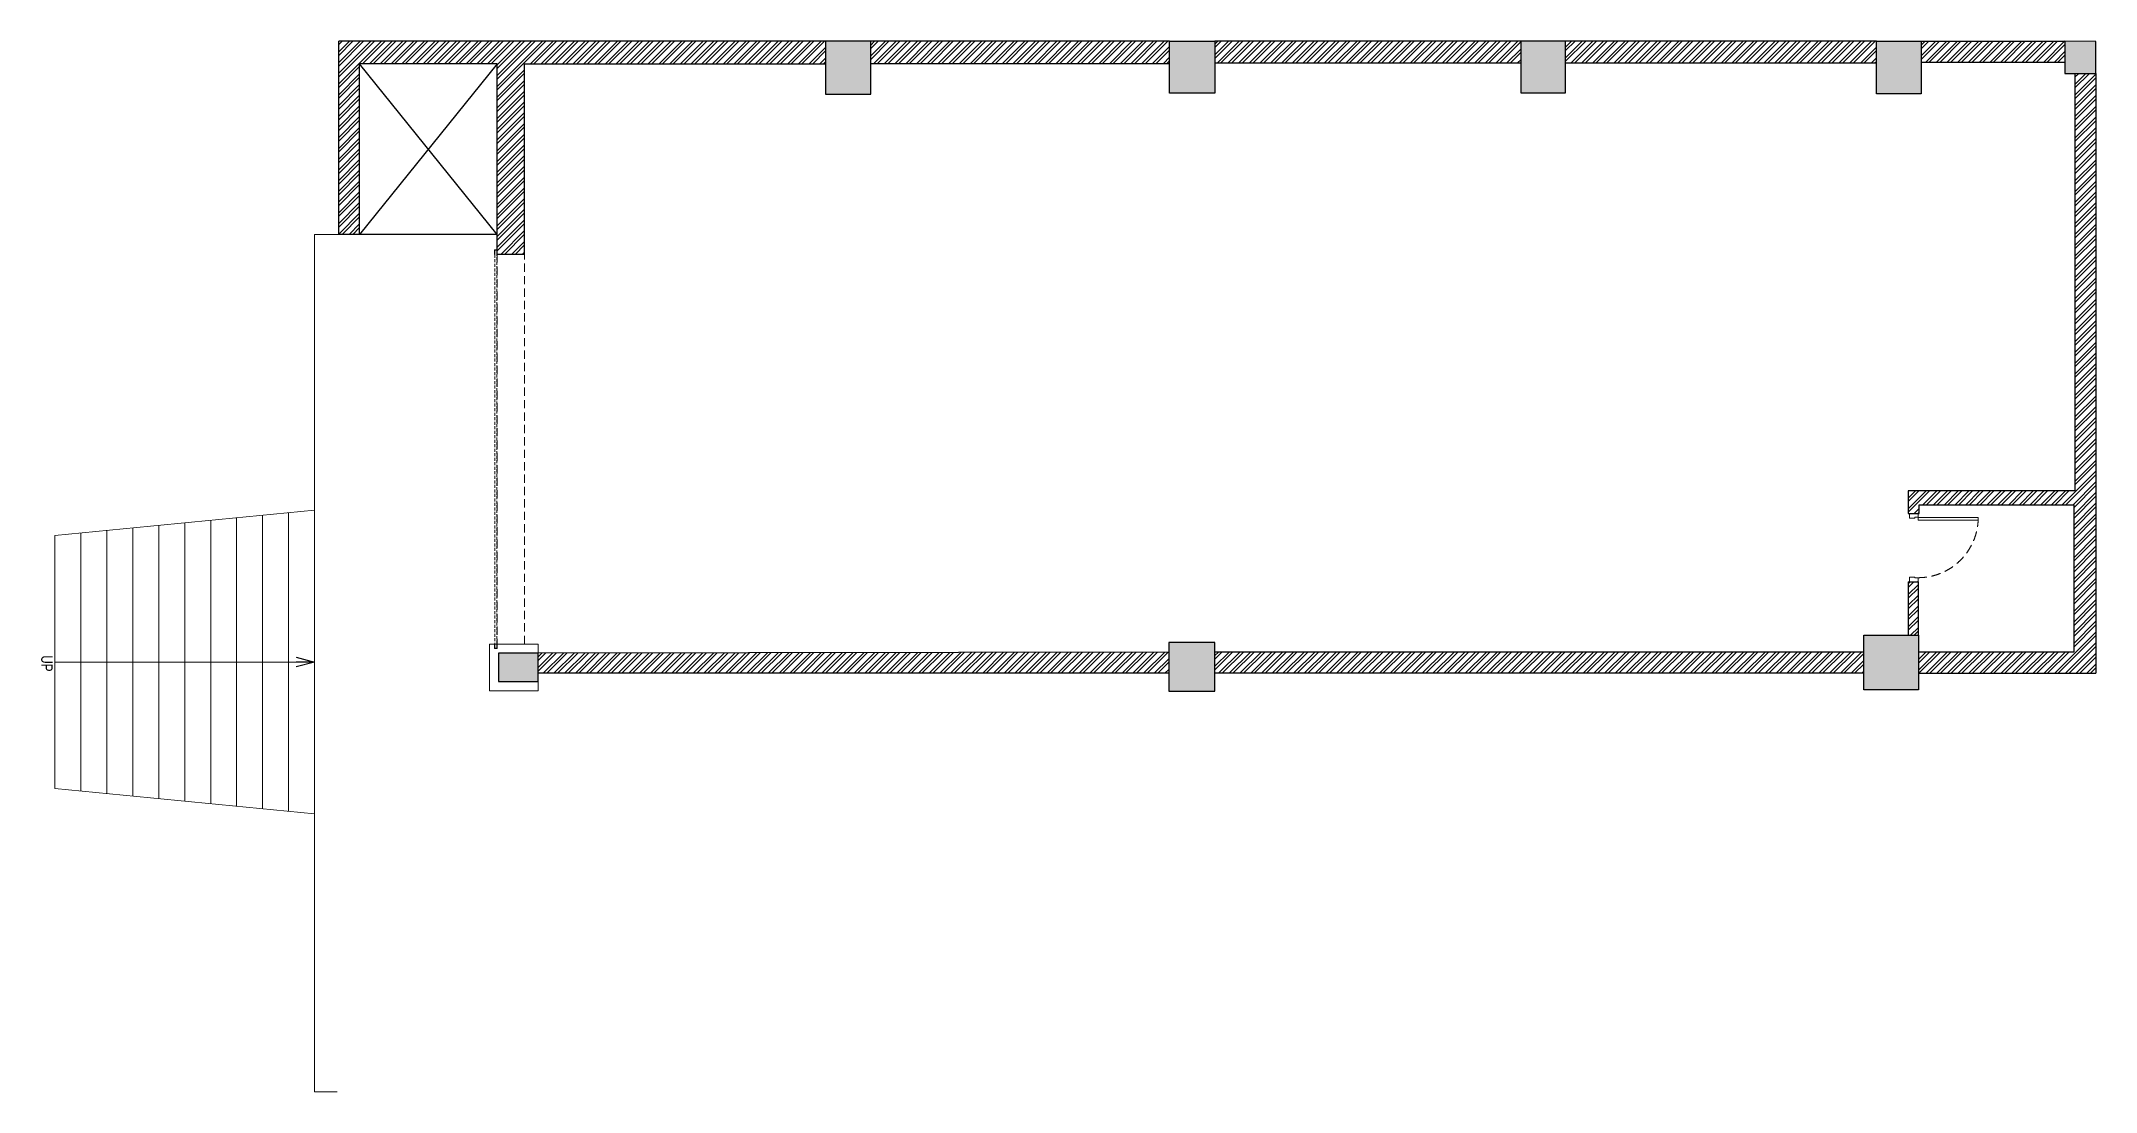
# Model space of a CAD drawing. Header units: feet. Extents: x -22566 to 0, y -4594 to 6937.
import ezdxf

# ---------------------------------------------------------------- set-up
doc = ezdxf.new("R2010")
doc.units = ezdxf.units.FT
doc.header["$LTSCALE"] = 33
doc.header["$MEASUREMENT"] = 0
for name, pattern in [('a_p6_plan_L18$0$HIDDEN', [0.375, 0.25, -0.125]), ('HIDDEN2', [4.7625, 3.175, -1.5875]), ('HIDDENX2', [0.75, 0.5, -0.25])]:
    doc.linetypes.add(name, pattern=pattern)
for name, color, linetype, lineweight in [('A EL 4', 73, 'Continuous', 18), ('A-shutter', 8, 'Continuous', 18), ('beam', 90, 'Continuous', 9), ('Door', 2, 'Continuous', 13), ('LENS-DOOR', 34, 'Continuous', 20), ('LN-HATCH', 251, 'Continuous', 0), ('rolling shutter', 1, 'Continuous', 5), ('Steps', 4, 'Continuous', 9)]:
    doc.layers.add(name, color=color, linetype=linetype, lineweight=lineweight)
doc.layers.add('A-WALL', color=1, linetype='Continuous')
doc.layers.add('column', color=10, linetype='Continuous')
doc.styles.get("Standard").update_dxf_attribs({"font": 'GILC____.TTF'})
doc.dimstyles.new('1_50', dxfattribs={"dimscale": 0, "dimtxt": 150, "dimasz": 63, "dimexe": 63, "dimexo": 63, "dimgap": 63, "dimtad": 0, "dimdec": 0, "dimtxsty": 'Standard', "dimblk": 'ARCHTICK', "dimcen": 2.5, "dimdle": 63, "dimclrd": 9, "dimclre": 9, "dimclrt": 256, "dimadec": 0, "dimazin": 0, "dimtfac": 1, "dimtdec": 0, "dimtmove": 1, "dimatfit": 3, "dimldrblk": 'OPEN30', "dimfxl": 1, "dimlwd": 13, "dimlwe": 13, "dimarcsym": 0})
pattern_1 = [(45, (-3143387.624, 5410740.36), (-58.8666395, 58.8666395), []), (45, (-3143348.38, 5410740.36), (-58.8666395, 58.8666395), [])]

# ---------------------------------------------------------------- blocks, each defined once
blk = doc.blocks.new('_ArchTick')
at = {"const_width": 0.15}
blk.add_lwpolyline([(-0.5, -0.5), (0.5, 0.5)], dxfattribs=at)
blk = doc.blocks.new('_Open30')
at = {"color": 0, "linetype": 'ByBlock', "lineweight": -2}
for p, q in [((-1, 0.27), (0, 0)), ((0, 0), (-1, -0.27)), ((0, 0), (-1, 0))]:
    blk.add_line(p, q, dxfattribs=at)
blk = doc.blocks.new('*U4')
at = {"layer": 'LENS-DOOR'}
for p, q in [((548122, 1779235), (548122, 1778574)), ((548122, 1779235), (548153, 1779235)), ((548153, 1778574), (548153, 1779235)), ((547447, 1778569), (547452, 1778569)), ((547447, 1778484), (547447, 1778569)), ((547447, 1778484), (547452, 1778484)), ((547452, 1778574), (547489, 1778574)), ((547452, 1778569), (547452, 1778574)), ((547452, 1778479), (547452, 1778484)), ((547452, 1778479), (547499, 1778479)), ((547489, 1778540), (547489, 1778574)), ((547489, 1778540), (547499, 1778540)), ((547499, 1778479), (547499, 1778540)), ((548122, 1778574), (548153, 1778574)), ((548145, 1778479), (548145, 1778540)), ((548156, 1778540), (548145, 1778540)), ((548192, 1778479), (548145, 1778479)), ((548192, 1778574), (548156, 1778574)), ((548156, 1778540), (548156, 1778574)), ((548192, 1778569), (548192, 1778574)), ((548197, 1778569), (548192, 1778569)), ((548192, 1778479), (548192, 1778484)), ((548197, 1778484), (548192, 1778484)), ((548197, 1778484), (548197, 1778569))]:
    blk.add_line(p, q, dxfattribs=at)
at = {"layer": 'LENS-DOOR', "color": 7, "linetype": 'HIDDEN2'}
blk.add_ellipse((548153, 1778574), major_axis=(-661, 0), ratio=1, start_param=-1.570791, end_param=0.051209, dxfattribs=at)
blk = doc.blocks.new('*U6')
at = {"layer": 'A-shutter', "color": 5, "ltscale": 10}
for points in [[(41039851, -1561539), (41039851, -1561544), (41039806, -1561544), (41039806, -1561564), (41039851, -1561564), (41039851, -1561569), (41039801, -1561569), (41039801, -1561539)], [(41044127, -1561539), (41044127, -1561544), (41044172, -1561544), (41044172, -1561564), (41044127, -1561564), (41044127, -1561569), (41044177, -1561569), (41044177, -1561539)]]:
    blk.add_lwpolyline(points, close=True, dxfattribs=at)
at = {"layer": 'A-shutter', "color": 5, "linetype": 'HIDDENX2', "ltscale": 2}
blk.add_lwpolyline([(41039806, -1561544), (41039806, -1561564), (41044172, -1561564), (41044172, -1561544)], close=True, dxfattribs=at)

msp = doc.modelspace()

# ---------------------------------------------------------------- hatches: boundary and pattern name
at = {"layer": 'column'}
h = msp.add_hatch(color=8, dxfattribs=at)
h.dxf.hatch_style = 1
h.paths.add_polyline_path([(-340, 6937), (-340, 6707), (-340, 6582), (-230, 6582), (0, 6582), (0, 6932.5)])
h.paths.add_polyline_path([(-2410, 6937), (-2410, 6699), (-2410, 6359), (-1918, 6359), (-1918, 6707), (-1918, 6937)])
h.paths.add_polyline_path([(-5824, 6699), (-5824, 6937), (-6317, 6937), (-6317, 6698), (-6317, 6371), (-5824, 6371)])
h.paths.add_polyline_path([(-9677, 6698), (-9677, 6937), (-10174, 6937), (-10174, 6693), (-10174, 6366), (-9677, 6366)])
h.paths.add_polyline_path([(-13455, 6693), (-13455, 6937), (-13952, 6937), (-13952, 6688), (-13952, 6356), (-13455, 6356)])
h.paths.add_polyline_path([(-1950, -182), (-1950, 0), (-1950, 233), (-1950, 418), (-2550, 418), (-2550, -182)])
h.paths.add_polyline_path([(-17338, 221), (-17542, 221), (-17542, -92), (-17522, -92), (-17342, -92), (-17108, -92), (-17108, 221)])
h = msp.add_hatch(color=8, dxfattribs=at)
h.dxf.hatch_style = 1
h.paths.add_polyline_path([(-9676, -197), (-9676, 336), (-10182, 336), (-10182, -197)])
at = {"layer": 'LN-HATCH'}
h = msp.add_hatch(dxfattribs=at)
h.set_pattern_fill('ANSI32', color=256, scale=222)
h.set_pattern_definition(pattern_1)
h.paths.add_polyline_path([(-340, 6707), (-340, 6937), (-1918, 6937), (-1918, 6707)])
h.paths.add_polyline_path([(-5824, 6937), (-5824, 6699), (-2410, 6699), (-2410, 6937)])
h.paths.add_polyline_path([(-6317, 6698), (-6317, 6937), (-9677, 6937), (-9677, 6698)])
h.paths.add_polyline_path([(-10174, 6693), (-10174, 6937), (-13455, 6937), (-13455, 6693)])
h.paths.add_polyline_path([(-19298, 6937), (-19298, 4816), (-19068, 4816), (-19068, 6688), (-17558, 6688), (-17558, 4816), (-17558, 4597), (-17258, 4597), (-17258, 6688), (-13952, 6688), (-13952, 6937)])
h.paths.add_polyline_path([(-1950, 0), (0, 0), (0, 6582), (-230, 6582), (-230, 2001), (-2061, 2001), (-2061, 1754), (-1941, 1754), (-1941, 1849), (-244, 1849), (-244, 233), (-1950, 233)])
h = msp.add_hatch(dxfattribs=at)
h.set_pattern_fill('ANSI32', color=256, scale=222)
h.set_pattern_definition(pattern_1)
h.paths.add_polyline_path([(-1950, 418), (-1950, 1004), (-2061, 1004), (-2061, 418)])
h = msp.add_hatch(dxfattribs=at)
h.set_pattern_fill('ANSI32', color=256, scale=222)
h.set_pattern_definition(pattern_1)
h.paths.add_polyline_path([(-2550, 0), (-2550, 233), (-9676, 233), (-9676, 0)])
h.paths.add_polyline_path([(-10182, 0), (-10182, 232.9), (-17108, 221.2), (-17108, 0)])

# ---------------------------------------------------------------- linework, layer by layer
at = {"layer": 'A EL 4'}
msp.add_lwpolyline([(-17342, -192), (-17108, -192), (-17108, 321), (-17338, 321), (-17642, 321), (-17642, -192), (-17522, -192)], close=True, dxfattribs=at)
at = {"layer": 'A-WALL'}
for p, q in [((-19298, 4816), (-19298, 6937)), ((-13952, 6937), (-19298, 6937)), ((-10174, 6937), (-13455, 6937)), ((-6317, 6937), (-9677, 6937)), ((-2410, 6937), (-5824, 6937)), ((-1918, 6937), (-340, 6937)), ((-19068, 4816), (-19068, 6688)), ((-17558, 6688), (-19068, 6688)), ((-17558, 4816), (-19068, 6688)), ((-17558, 6688), (-19068, 4816)), ((-17558, 4816), (-17558, 6688)), ((-17258, 4597), (-17258, 6688)), ((-17258, 6688), (-13952, 6688)), ((-13455, 6693), (-10174, 6693)), ((-9677, 6698), (-6317, 6698)), ((-5824, 6699), (-2410, 6699)), ((-1918, 6707), (-340, 6707)), ((-230, 6582), (-230, 2001)), ((0, 6582), (0, 0)), ((-17558, 4816), (-19298, 4816)), ((-17558, 4597), (-17558, 4816)), ((-17258, 4597), (-17558, 4597)), ((-230, 2001), (-2061, 2001)), ((-2061, 2001), (-2061, 1754)), ((-1941, 1754), (-1941, 1849)), ((-1941, 1849), (-244, 1849)), ((-244, 1849), (-244, 233)), ((-2061, 1754), (-1941, 1754)), ((-2061, 1004), (-1950, 1004)), ((-2061, 1004), (-2061, 418)), ((-1950, 418), (-1950, 1004)), ((-10182, 233), (-17108, 221)), ((-2550, 233), (-9676, 233)), ((-244, 233), (-1950, 233)), ((-10182, 0), (-17108, 0)), ((-2550, 0), (-9676, 0)), ((-1950, 0), (0, 0))]:
    msp.add_line(p, q, dxfattribs=at)
at = {"layer": 'beam', "linetype": 'a_p6_plan_L18$0$HIDDEN', "lineweight": 5, "ltscale": 11}
msp.add_lwpolyline([(-17258, 4597), (-17558, 4597), (-17558, 321), (-17258, 321)], close=True, dxfattribs=at)
at = {"layer": 'column'}
for points in [[(-13952, 6688), (-13952, 6356), (-13455, 6356), (-13455, 6693), (-13455, 6937), (-13952, 6937)], [(-10174, 6693), (-10174, 6937), (-9677, 6937), (-9677, 6698), (-9677, 6366), (-10174, 6366)], [(-6317, 6698), (-6317, 6371), (-5824, 6371), (-5824, 6699), (-5824, 6937), (-6317, 6937)], [(-2410, 6699), (-2410, 6937), (-1918, 6937), (-1918, 6707), (-1918, 6359), (-2410, 6359)], [(-230, 6582), (0, 6582), (0, 6932.5), (-340, 6937), (-340, 6707), (-340, 6582)], [(-10182, -197), (-9676, -197), (-9676, 336), (-10182, 336)], [(-2550, 418), (-1950, 418), (-1950, 233), (-1950, 0), (-1950, -182), (-2550, -182)], [(-17342, -92), (-17108, -92), (-17108, 221), (-17338, 221), (-17542, 221), (-17542, -92), (-17522, -92)]]:
    msp.add_lwpolyline(points, close=True, dxfattribs=at)
at = {"layer": 'Steps'}
for p, q in [((-19564, 1789), (-19564, 4816)), ((-19298, 4816), (-19564, 4816)), ((-19564, 1789), (-22414, 1511)), ((-21559, -1348.4), (-21559, 1594.4)), ((-21274, -1376.2), (-21274, 1622.2)), ((-20989, -1404), (-20989, 1650)), ((-20704, -1431.8), (-20704, 1677.8)), ((-20419, -1459.6), (-20419, 1705.6)), ((-20134, -1487.4), (-20134, 1733.4)), ((-19849, -1515.2), (-19849, 1761.2)), ((-19564, 1789), (-19564, -1543)), ((-22414, -1265), (-22414, 1511)), ((-22129, -1292.8), (-22129, 1538.8)), ((-21844, -1320.6), (-21844, 1566.6)), ((-19564, -1543), (-22414, -1265)), ((-19564, -1543), (-19564, -4594)), ((-19315, -4594), (-19564, -4594))]:
    msp.add_line(p, q, dxfattribs=at)

# ---------------------------------------------------------------- block references
at = {"layer": 'Door', "xscale": -1, "rotation": 270}
msp.add_blockref('*U4', (-1780527.4, -546443.3), dxfattribs=at)
at = {"layer": 'rolling shutter', "color": 2, "rotation": 270}
msp.add_blockref('*U6', (1543981.2, 41044447.6), dxfattribs=at)

# ---------------------------------------------------------------- texts
at = {"layer": 'Steps', "insert": (-22439.7, 196.5), "char_height": 125, "attachment_point": 1, "rotation": 270}
msp.add_mtext_dynamic_manual_height_columns('UP', width=3782.066, gutter_width=8745, heights=[0], dxfattribs=at)

# ---------------------------------------------------------------- leaders
at = {"layer": 'Steps'}
msp.add_leader([(-19564, 123), (-22414, 123)], dimstyle='1_50', override={"dimscale": 1, "dimasz": 200}, dxfattribs=at)

doc.saveas('drawing.dxf')
